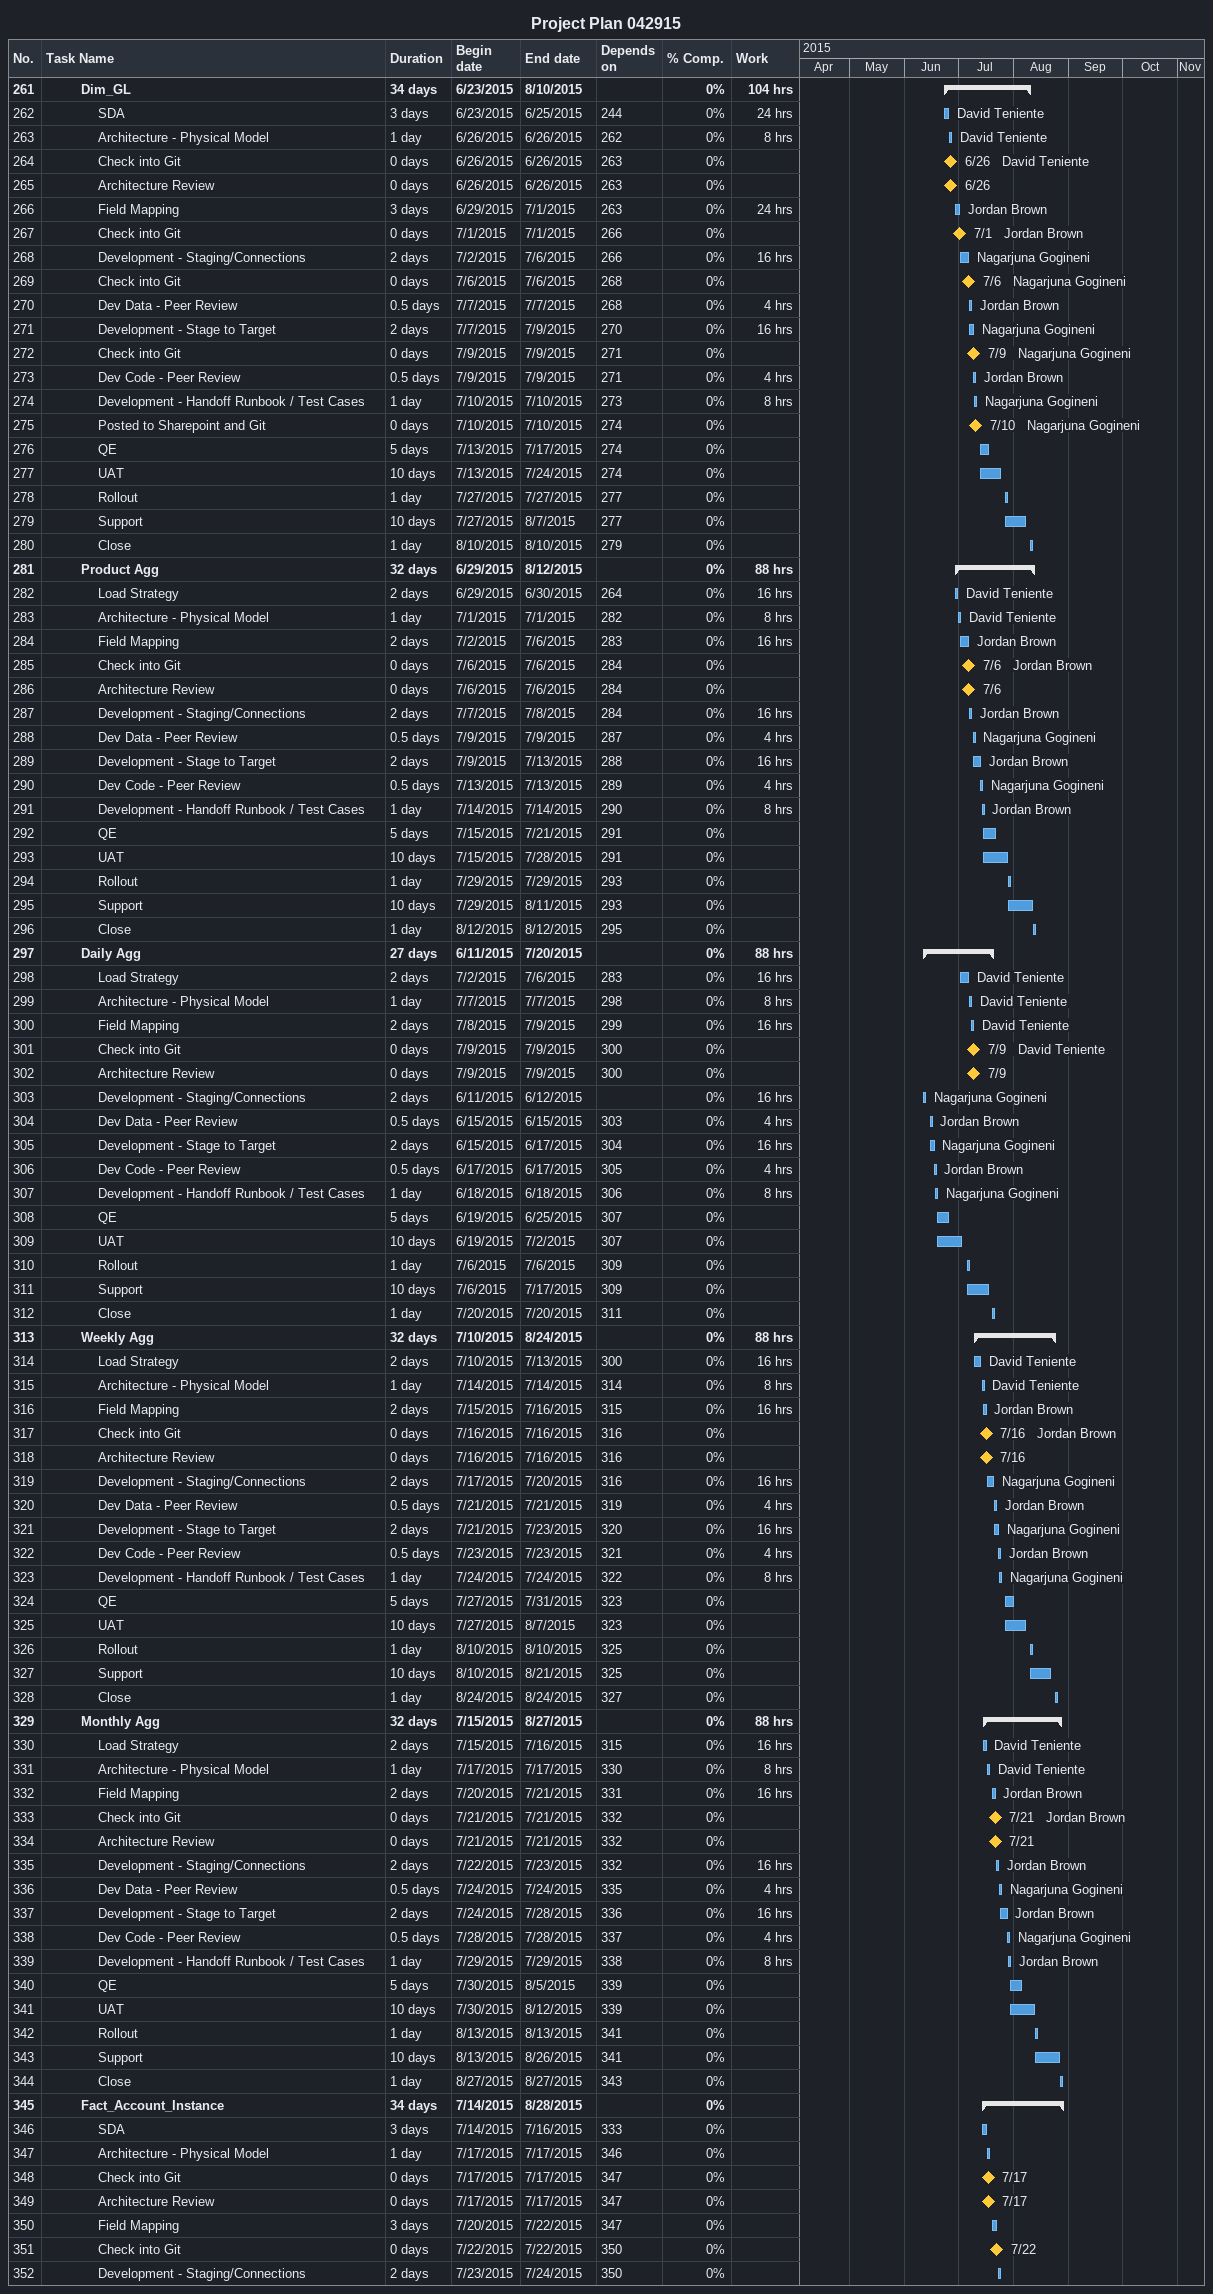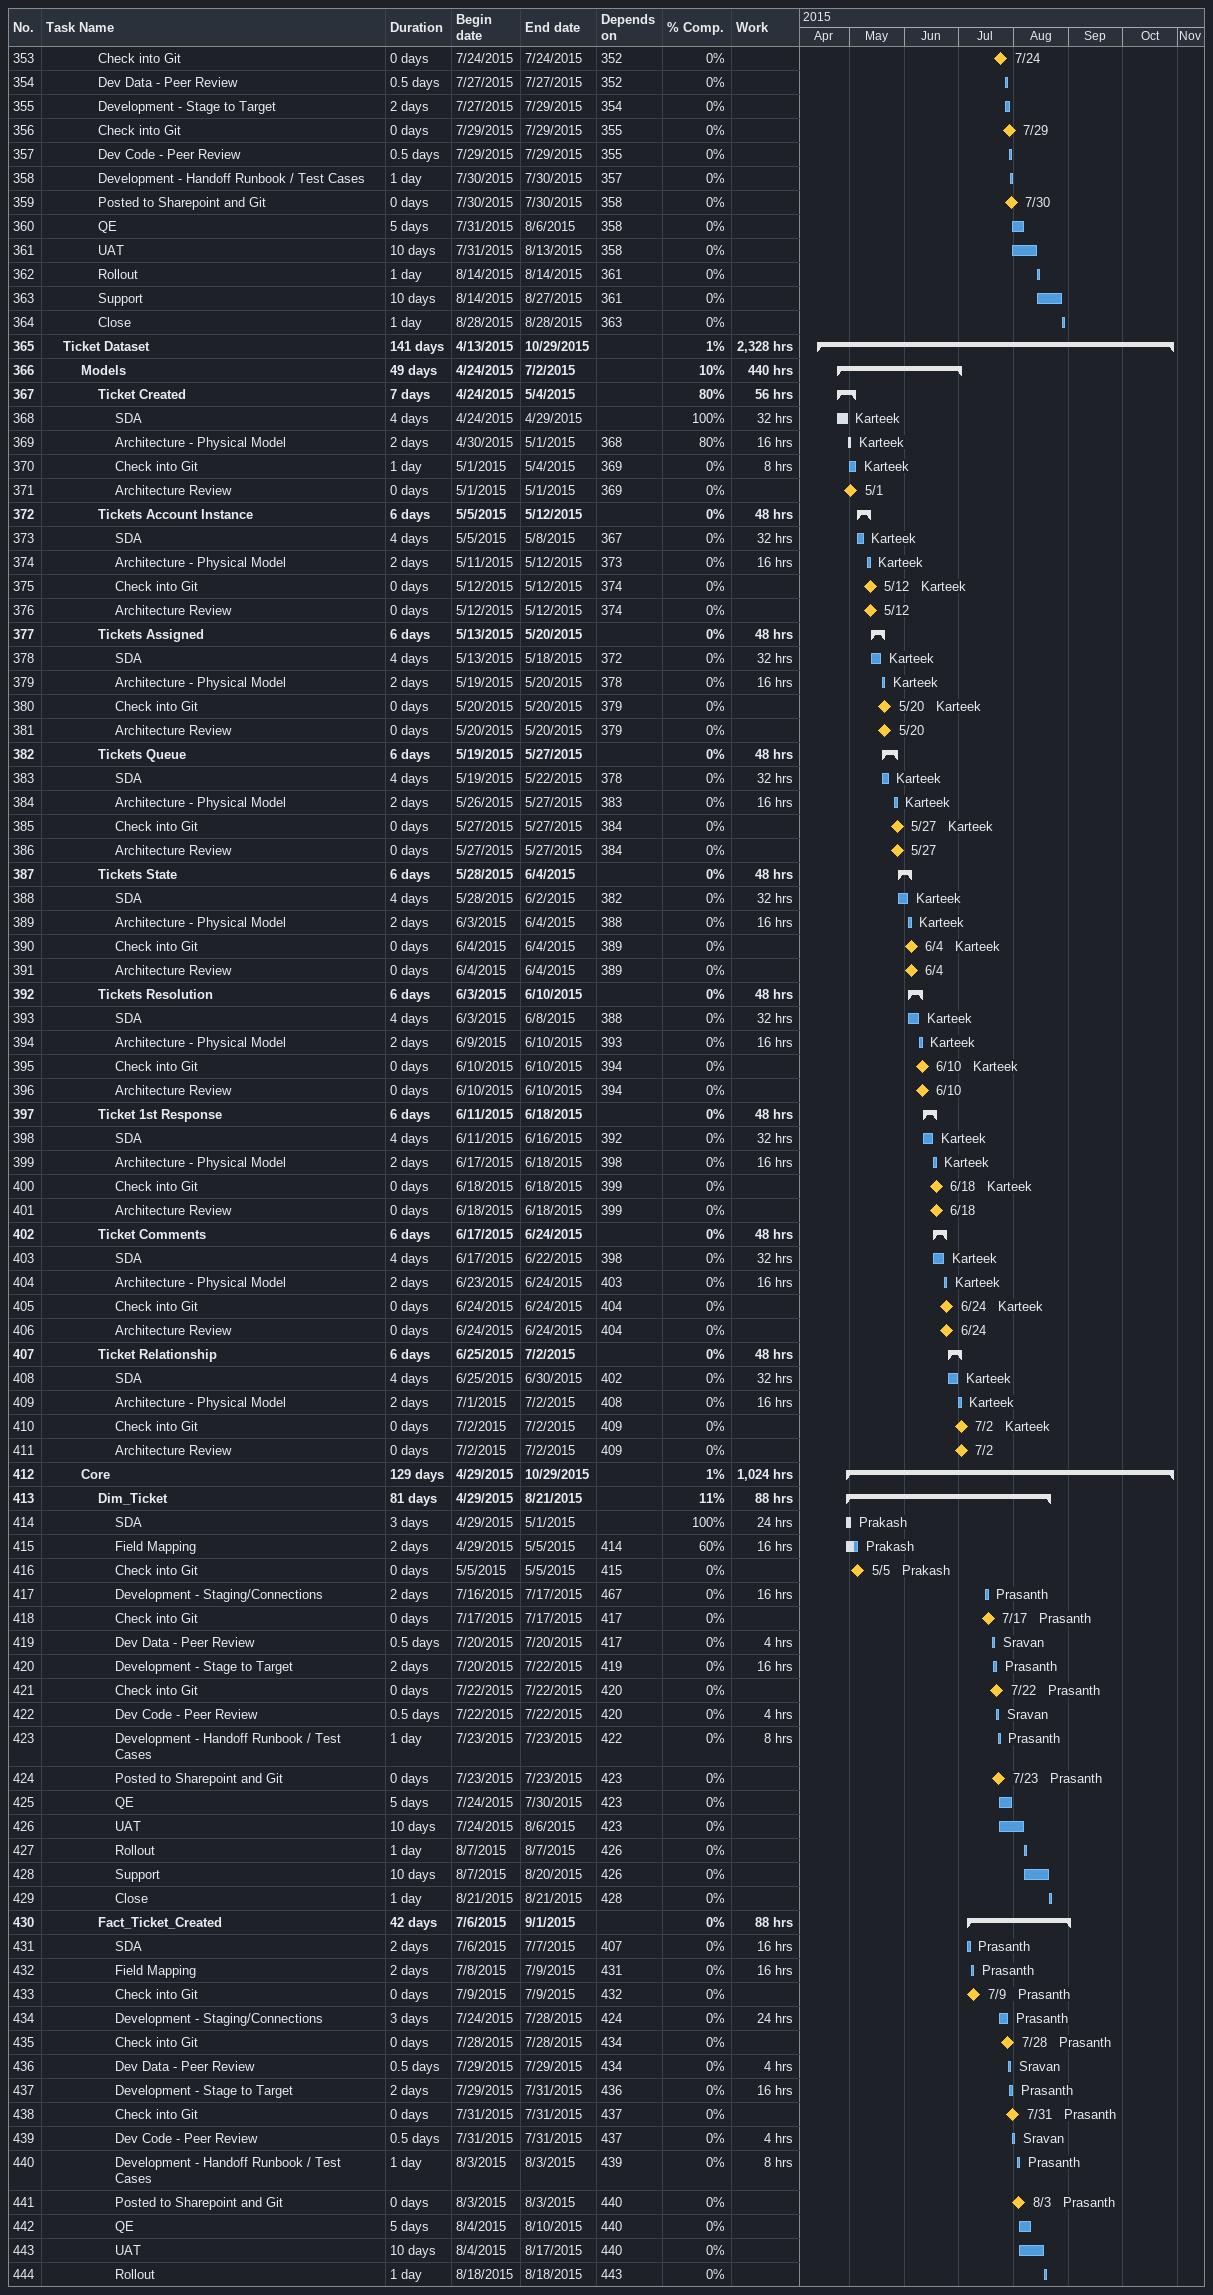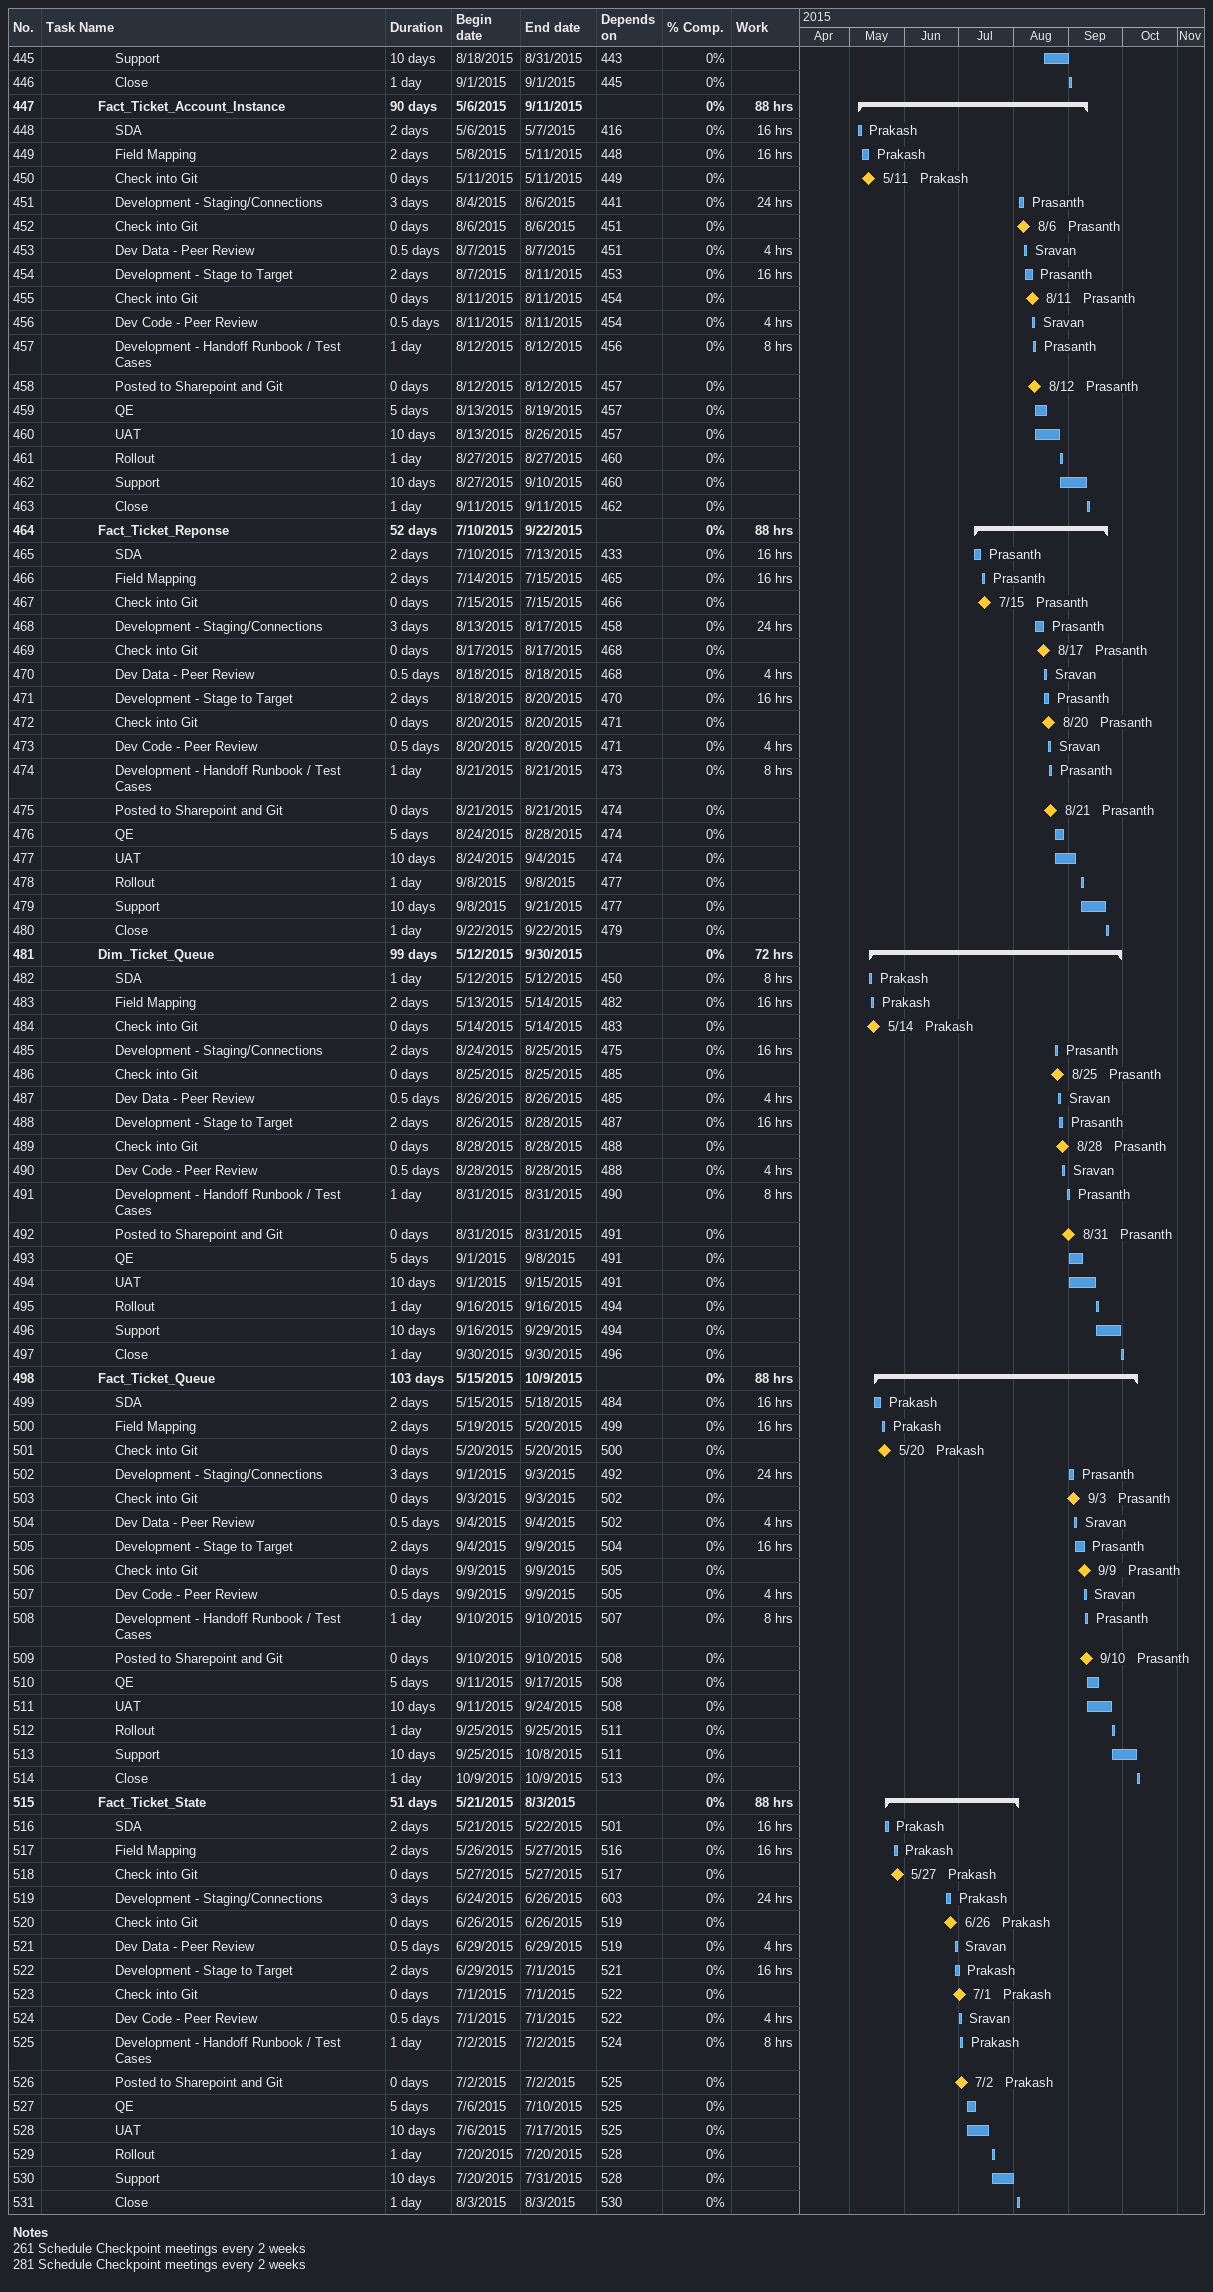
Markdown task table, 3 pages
Project Plan 042915

| ID | Level | Task | Duration | Start | Finish | Predecessors | Resources | % complete | Work (h) |
|---|---|---|---|---|---|---|---|---|---|
| 261 | 3 | **Dim_GL** | 34d | 2015-06-23 | 2015-08-10 |  |  | 0 | 104 |
| 262 | 4 | SDA | 3d | 2015-06-23 | 2015-06-25 | 244 | David Teniente | 0 | 24 |
| 263 | 4 | Architecture - Physical Model | 1d | 2015-06-26 | 2015-06-26 | 262 | David Teniente | 0 | 8 |
| 264 | 4 | Check into Git | 0d | 2015-06-26 | 2015-06-26 | 263 | David Teniente | 0 |  |
| 265 | 4 | Architecture Review | 0d | 2015-06-26 | 2015-06-26 | 263 |  | 0 |  |
| 266 | 4 | Field Mapping | 3d | 2015-06-29 | 2015-07-01 | 263 | Jordan Brown | 0 | 24 |
| 267 | 4 | Check into Git | 0d | 2015-07-01 | 2015-07-01 | 266 | Jordan Brown | 0 |  |
| 268 | 4 | Development - Staging/Connections | 2d | 2015-07-02 | 2015-07-06 | 266 | Nagarjuna Gogineni | 0 | 16 |
| 269 | 4 | Check into Git | 0d | 2015-07-06 | 2015-07-06 | 268 | Nagarjuna Gogineni | 0 |  |
| 270 | 4 | Dev Data - Peer Review | 0.5d | 2015-07-07 | 2015-07-07 | 268 | Jordan Brown | 0 | 4 |
| 271 | 4 | Development - Stage to Target | 2d | 2015-07-07 | 2015-07-09 | 270 | Nagarjuna Gogineni | 0 | 16 |
| 272 | 4 | Check into Git | 0d | 2015-07-09 | 2015-07-09 | 271 | Nagarjuna Gogineni | 0 |  |
| 273 | 4 | Dev Code - Peer Review | 0.5d | 2015-07-09 | 2015-07-09 | 271 | Jordan Brown | 0 | 4 |
| 274 | 4 | Development - Handoff Runbook / Test Cases | 1d | 2015-07-10 | 2015-07-10 | 273 | Nagarjuna Gogineni | 0 | 8 |
| 275 | 4 | Posted to Sharepoint and Git | 0d | 2015-07-10 | 2015-07-10 | 274 | Nagarjuna Gogineni | 0 |  |
| 276 | 4 | QE | 5d | 2015-07-13 | 2015-07-17 | 274 |  | 0 |  |
| 277 | 4 | UAT | 10d | 2015-07-13 | 2015-07-24 | 274 |  | 0 |  |
| 278 | 4 | Rollout | 1d | 2015-07-27 | 2015-07-27 | 277 |  | 0 |  |
| 279 | 4 | Support | 10d | 2015-07-27 | 2015-08-07 | 277 |  | 0 |  |
| 280 | 4 | Close | 1d | 2015-08-10 | 2015-08-10 | 279 |  | 0 |  |
| 281 | 3 | **Product Agg** | 32d | 2015-06-29 | 2015-08-12 |  |  | 0 | 88 |
| 282 | 4 | Load Strategy | 2d | 2015-06-29 | 2015-06-30 | 264 | David Teniente | 0 | 16 |
| 283 | 4 | Architecture - Physical Model | 1d | 2015-07-01 | 2015-07-01 | 282 | David Teniente | 0 | 8 |
| 284 | 4 | Field Mapping | 2d | 2015-07-02 | 2015-07-06 | 283 | Jordan Brown | 0 | 16 |
| 285 | 4 | Check into Git | 0d | 2015-07-06 | 2015-07-06 | 284 | Jordan Brown | 0 |  |
| 286 | 4 | Architecture Review | 0d | 2015-07-06 | 2015-07-06 | 284 |  | 0 |  |
| 287 | 4 | Development - Staging/Connections | 2d | 2015-07-07 | 2015-07-08 | 284 | Jordan Brown | 0 | 16 |
| 288 | 4 | Dev Data - Peer Review | 0.5d | 2015-07-09 | 2015-07-09 | 287 | Nagarjuna Gogineni | 0 | 4 |
| 289 | 4 | Development - Stage to Target | 2d | 2015-07-09 | 2015-07-13 | 288 | Jordan Brown | 0 | 16 |
| 290 | 4 | Dev Code - Peer Review | 0.5d | 2015-07-13 | 2015-07-13 | 289 | Nagarjuna Gogineni | 0 | 4 |
| 291 | 4 | Development - Handoff Runbook / Test Cases | 1d | 2015-07-14 | 2015-07-14 | 290 | Jordan Brown | 0 | 8 |
| 292 | 4 | QE | 5d | 2015-07-15 | 2015-07-21 | 291 |  | 0 |  |
| 293 | 4 | UAT | 10d | 2015-07-15 | 2015-07-28 | 291 |  | 0 |  |
| 294 | 4 | Rollout | 1d | 2015-07-29 | 2015-07-29 | 293 |  | 0 |  |
| 295 | 4 | Support | 10d | 2015-07-29 | 2015-08-11 | 293 |  | 0 |  |
| 296 | 4 | Close | 1d | 2015-08-12 | 2015-08-12 | 295 |  | 0 |  |
| 297 | 3 | **Daily Agg** | 27d | 2015-06-11 | 2015-07-20 |  |  | 0 | 88 |
| 298 | 4 | Load Strategy | 2d | 2015-07-02 | 2015-07-06 | 283 | David Teniente | 0 | 16 |
| 299 | 4 | Architecture - Physical Model | 1d | 2015-07-07 | 2015-07-07 | 298 | David Teniente | 0 | 8 |
| 300 | 4 | Field Mapping | 2d | 2015-07-08 | 2015-07-09 | 299 | David Teniente | 0 | 16 |
| 301 | 4 | Check into Git | 0d | 2015-07-09 | 2015-07-09 | 300 | David Teniente | 0 |  |
| 302 | 4 | Architecture Review | 0d | 2015-07-09 | 2015-07-09 | 300 |  | 0 |  |
| 303 | 4 | Development - Staging/Connections | 2d | 2015-06-11 | 2015-06-12 |  | Nagarjuna Gogineni | 0 | 16 |
| 304 | 4 | Dev Data - Peer Review | 0.5d | 2015-06-15 | 2015-06-15 | 303 | Jordan Brown | 0 | 4 |
| 305 | 4 | Development - Stage to Target | 2d | 2015-06-15 | 2015-06-17 | 304 | Nagarjuna Gogineni | 0 | 16 |
| 306 | 4 | Dev Code - Peer Review | 0.5d | 2015-06-17 | 2015-06-17 | 305 | Jordan Brown | 0 | 4 |
| 307 | 4 | Development - Handoff Runbook / Test Cases | 1d | 2015-06-18 | 2015-06-18 | 306 | Nagarjuna Gogineni | 0 | 8 |
| 308 | 4 | QE | 5d | 2015-06-19 | 2015-06-25 | 307 |  | 0 |  |
| 309 | 4 | UAT | 10d | 2015-06-19 | 2015-07-02 | 307 |  | 0 |  |
| 310 | 4 | Rollout | 1d | 2015-07-06 | 2015-07-06 | 309 |  | 0 |  |
| 311 | 4 | Support | 10d | 2015-07-06 | 2015-07-17 | 309 |  | 0 |  |
| 312 | 4 | Close | 1d | 2015-07-20 | 2015-07-20 | 311 |  | 0 |  |
| 313 | 3 | **Weekly Agg** | 32d | 2015-07-10 | 2015-08-24 |  |  | 0 | 88 |
| 314 | 4 | Load Strategy | 2d | 2015-07-10 | 2015-07-13 | 300 | David Teniente | 0 | 16 |
| 315 | 4 | Architecture - Physical Model | 1d | 2015-07-14 | 2015-07-14 | 314 | David Teniente | 0 | 8 |
| 316 | 4 | Field Mapping | 2d | 2015-07-15 | 2015-07-16 | 315 | Jordan Brown | 0 | 16 |
| 317 | 4 | Check into Git | 0d | 2015-07-16 | 2015-07-16 | 316 | Jordan Brown | 0 |  |
| 318 | 4 | Architecture Review | 0d | 2015-07-16 | 2015-07-16 | 316 |  | 0 |  |
| 319 | 4 | Development - Staging/Connections | 2d | 2015-07-17 | 2015-07-20 | 316 | Nagarjuna Gogineni | 0 | 16 |
| 320 | 4 | Dev Data - Peer Review | 0.5d | 2015-07-21 | 2015-07-21 | 319 | Jordan Brown | 0 | 4 |
| 321 | 4 | Development - Stage to Target | 2d | 2015-07-21 | 2015-07-23 | 320 | Nagarjuna Gogineni | 0 | 16 |
| 322 | 4 | Dev Code - Peer Review | 0.5d | 2015-07-23 | 2015-07-23 | 321 | Jordan Brown | 0 | 4 |
| 323 | 4 | Development - Handoff Runbook / Test Cases | 1d | 2015-07-24 | 2015-07-24 | 322 | Nagarjuna Gogineni | 0 | 8 |
| 324 | 4 | QE | 5d | 2015-07-27 | 2015-07-31 | 323 |  | 0 |  |
| 325 | 4 | UAT | 10d | 2015-07-27 | 2015-08-07 | 323 |  | 0 |  |
| 326 | 4 | Rollout | 1d | 2015-08-10 | 2015-08-10 | 325 |  | 0 |  |
| 327 | 4 | Support | 10d | 2015-08-10 | 2015-08-21 | 325 |  | 0 |  |
| 328 | 4 | Close | 1d | 2015-08-24 | 2015-08-24 | 327 |  | 0 |  |
| 329 | 3 | **Monthly Agg** | 32d | 2015-07-15 | 2015-08-27 |  |  | 0 | 88 |
| 330 | 4 | Load Strategy | 2d | 2015-07-15 | 2015-07-16 | 315 | David Teniente | 0 | 16 |
| 331 | 4 | Architecture - Physical Model | 1d | 2015-07-17 | 2015-07-17 | 330 | David Teniente | 0 | 8 |
| 332 | 4 | Field Mapping | 2d | 2015-07-20 | 2015-07-21 | 331 | Jordan Brown | 0 | 16 |
| 333 | 4 | Check into Git | 0d | 2015-07-21 | 2015-07-21 | 332 | Jordan Brown | 0 |  |
| 334 | 4 | Architecture Review | 0d | 2015-07-21 | 2015-07-21 | 332 |  | 0 |  |
| 335 | 4 | Development - Staging/Connections | 2d | 2015-07-22 | 2015-07-23 | 332 | Jordan Brown | 0 | 16 |
| 336 | 4 | Dev Data - Peer Review | 0.5d | 2015-07-24 | 2015-07-24 | 335 | Nagarjuna Gogineni | 0 | 4 |
| 337 | 4 | Development - Stage to Target | 2d | 2015-07-24 | 2015-07-28 | 336 | Jordan Brown | 0 | 16 |
| 338 | 4 | Dev Code - Peer Review | 0.5d | 2015-07-28 | 2015-07-28 | 337 | Nagarjuna Gogineni | 0 | 4 |
| 339 | 4 | Development - Handoff Runbook / Test Cases | 1d | 2015-07-29 | 2015-07-29 | 338 | Jordan Brown | 0 | 8 |
| 340 | 4 | QE | 5d | 2015-07-30 | 2015-08-05 | 339 |  | 0 |  |
| 341 | 4 | UAT | 10d | 2015-07-30 | 2015-08-12 | 339 |  | 0 |  |
| 342 | 4 | Rollout | 1d | 2015-08-13 | 2015-08-13 | 341 |  | 0 |  |
| 343 | 4 | Support | 10d | 2015-08-13 | 2015-08-26 | 341 |  | 0 |  |
| 344 | 4 | Close | 1d | 2015-08-27 | 2015-08-27 | 343 |  | 0 |  |
| 345 | 3 | **Fact_Account_Instance** | 34d | 2015-07-14 | 2015-08-28 |  |  | 0 |  |
| 346 | 4 | SDA | 3d | 2015-07-14 | 2015-07-16 | 333 |  | 0 |  |
| 347 | 4 | Architecture - Physical Model | 1d | 2015-07-17 | 2015-07-17 | 346 |  | 0 |  |
| 348 | 4 | Check into Git | 0d | 2015-07-17 | 2015-07-17 | 347 |  | 0 |  |
| 349 | 4 | Architecture Review | 0d | 2015-07-17 | 2015-07-17 | 347 |  | 0 |  |
| 350 | 4 | Field Mapping | 3d | 2015-07-20 | 2015-07-22 | 347 |  | 0 |  |
| 351 | 4 | Check into Git | 0d | 2015-07-22 | 2015-07-22 | 350 |  | 0 |  |
| 352 | 4 | Development - Staging/Connections | 2d | 2015-07-23 | 2015-07-24 | 350 |  | 0 |  |
| 353 | 4 | Check into Git | 0d | 2015-07-24 | 2015-07-24 | 352 |  | 0 |  |
| 354 | 4 | Dev Data - Peer Review | 0.5d | 2015-07-27 | 2015-07-27 | 352 |  | 0 |  |
| 355 | 4 | Development - Stage to Target | 2d | 2015-07-27 | 2015-07-29 | 354 |  | 0 |  |
| 356 | 4 | Check into Git | 0d | 2015-07-29 | 2015-07-29 | 355 |  | 0 |  |
| 357 | 4 | Dev Code - Peer Review | 0.5d | 2015-07-29 | 2015-07-29 | 355 |  | 0 |  |
| 358 | 4 | Development - Handoff Runbook / Test Cases | 1d | 2015-07-30 | 2015-07-30 | 357 |  | 0 |  |
| 359 | 4 | Posted to Sharepoint and Git | 0d | 2015-07-30 | 2015-07-30 | 358 |  | 0 |  |
| 360 | 4 | QE | 5d | 2015-07-31 | 2015-08-06 | 358 |  | 0 |  |
| 361 | 4 | UAT | 10d | 2015-07-31 | 2015-08-13 | 358 |  | 0 |  |
| 362 | 4 | Rollout | 1d | 2015-08-14 | 2015-08-14 | 361 |  | 0 |  |
| 363 | 4 | Support | 10d | 2015-08-14 | 2015-08-27 | 361 |  | 0 |  |
| 364 | 4 | Close | 1d | 2015-08-28 | 2015-08-28 | 363 |  | 0 |  |
| 365 | 2 | **Ticket Dataset** | 141d | 2015-04-13 | 2015-10-29 |  |  | 1 | 2328 |
| 366 | 3 | **Models** | 49d | 2015-04-24 | 2015-07-02 |  |  | 10 | 440 |
| 367 | 4 | **Ticket Created** | 7d | 2015-04-24 | 2015-05-04 |  |  | 80 | 56 |
| 368 | 5 | SDA | 4d | 2015-04-24 | 2015-04-29 |  | Karteek | 100 | 32 |
| 369 | 5 | Architecture - Physical Model | 2d | 2015-04-30 | 2015-05-01 | 368 | Karteek | 80 | 16 |
| 370 | 5 | Check into Git | 1d | 2015-05-01 | 2015-05-04 | 369 | Karteek | 0 | 8 |
| 371 | 5 | Architecture Review | 0d | 2015-05-01 | 2015-05-01 | 369 |  | 0 |  |
| 372 | 4 | **Tickets Account Instance** | 6d | 2015-05-05 | 2015-05-12 |  |  | 0 | 48 |
| 373 | 5 | SDA | 4d | 2015-05-05 | 2015-05-08 | 367 | Karteek | 0 | 32 |
| 374 | 5 | Architecture - Physical Model | 2d | 2015-05-11 | 2015-05-12 | 373 | Karteek | 0 | 16 |
| 375 | 5 | Check into Git | 0d | 2015-05-12 | 2015-05-12 | 374 | Karteek | 0 |  |
| 376 | 5 | Architecture Review | 0d | 2015-05-12 | 2015-05-12 | 374 |  | 0 |  |
| 377 | 4 | **Tickets Assigned** | 6d | 2015-05-13 | 2015-05-20 |  |  | 0 | 48 |
| 378 | 5 | SDA | 4d | 2015-05-13 | 2015-05-18 | 372 | Karteek | 0 | 32 |
| 379 | 5 | Architecture - Physical Model | 2d | 2015-05-19 | 2015-05-20 | 378 | Karteek | 0 | 16 |
| 380 | 5 | Check into Git | 0d | 2015-05-20 | 2015-05-20 | 379 | Karteek | 0 |  |
| 381 | 5 | Architecture Review | 0d | 2015-05-20 | 2015-05-20 | 379 |  | 0 |  |
| 382 | 4 | **Tickets Queue** | 6d | 2015-05-19 | 2015-05-27 |  |  | 0 | 48 |
| 383 | 5 | SDA | 4d | 2015-05-19 | 2015-05-22 | 378 | Karteek | 0 | 32 |
| 384 | 5 | Architecture - Physical Model | 2d | 2015-05-26 | 2015-05-27 | 383 | Karteek | 0 | 16 |
| 385 | 5 | Check into Git | 0d | 2015-05-27 | 2015-05-27 | 384 | Karteek | 0 |  |
| 386 | 5 | Architecture Review | 0d | 2015-05-27 | 2015-05-27 | 384 |  | 0 |  |
| 387 | 4 | **Tickets State** | 6d | 2015-05-28 | 2015-06-04 |  |  | 0 | 48 |
| 388 | 5 | SDA | 4d | 2015-05-28 | 2015-06-02 | 382 | Karteek | 0 | 32 |
| 389 | 5 | Architecture - Physical Model | 2d | 2015-06-03 | 2015-06-04 | 388 | Karteek | 0 | 16 |
| 390 | 5 | Check into Git | 0d | 2015-06-04 | 2015-06-04 | 389 | Karteek | 0 |  |
| 391 | 5 | Architecture Review | 0d | 2015-06-04 | 2015-06-04 | 389 |  | 0 |  |
| 392 | 4 | **Tickets Resolution** | 6d | 2015-06-03 | 2015-06-10 |  |  | 0 | 48 |
| 393 | 5 | SDA | 4d | 2015-06-03 | 2015-06-08 | 388 | Karteek | 0 | 32 |
| 394 | 5 | Architecture - Physical Model | 2d | 2015-06-09 | 2015-06-10 | 393 | Karteek | 0 | 16 |
| 395 | 5 | Check into Git | 0d | 2015-06-10 | 2015-06-10 | 394 | Karteek | 0 |  |
| 396 | 5 | Architecture Review | 0d | 2015-06-10 | 2015-06-10 | 394 |  | 0 |  |
| 397 | 4 | **Ticket 1st Response** | 6d | 2015-06-11 | 2015-06-18 |  |  | 0 | 48 |
| 398 | 5 | SDA | 4d | 2015-06-11 | 2015-06-16 | 392 | Karteek | 0 | 32 |
| 399 | 5 | Architecture - Physical Model | 2d | 2015-06-17 | 2015-06-18 | 398 | Karteek | 0 | 16 |
| 400 | 5 | Check into Git | 0d | 2015-06-18 | 2015-06-18 | 399 | Karteek | 0 |  |
| 401 | 5 | Architecture Review | 0d | 2015-06-18 | 2015-06-18 | 399 |  | 0 |  |
| 402 | 4 | **Ticket Comments** | 6d | 2015-06-17 | 2015-06-24 |  |  | 0 | 48 |
| 403 | 5 | SDA | 4d | 2015-06-17 | 2015-06-22 | 398 | Karteek | 0 | 32 |
| 404 | 5 | Architecture - Physical Model | 2d | 2015-06-23 | 2015-06-24 | 403 | Karteek | 0 | 16 |
| 405 | 5 | Check into Git | 0d | 2015-06-24 | 2015-06-24 | 404 | Karteek | 0 |  |
| 406 | 5 | Architecture Review | 0d | 2015-06-24 | 2015-06-24 | 404 |  | 0 |  |
| 407 | 4 | **Ticket Relationship** | 6d | 2015-06-25 | 2015-07-02 |  |  | 0 | 48 |
| 408 | 5 | SDA | 4d | 2015-06-25 | 2015-06-30 | 402 | Karteek | 0 | 32 |
| 409 | 5 | Architecture - Physical Model | 2d | 2015-07-01 | 2015-07-02 | 408 | Karteek | 0 | 16 |
| 410 | 5 | Check into Git | 0d | 2015-07-02 | 2015-07-02 | 409 | Karteek | 0 |  |
| 411 | 5 | Architecture Review | 0d | 2015-07-02 | 2015-07-02 | 409 |  | 0 |  |
| 412 | 3 | **Core** | 129d | 2015-04-29 | 2015-10-29 |  |  | 1 | 1024 |
| 413 | 4 | **Dim_Ticket** | 81d | 2015-04-29 | 2015-08-21 |  |  | 11 | 88 |
| 414 | 5 | SDA | 3d | 2015-04-29 | 2015-05-01 |  | Prakash | 100 | 24 |
| 415 | 5 | Field Mapping | 2d | 2015-04-29 | 2015-05-05 | 414 | Prakash | 60 | 16 |
| 416 | 5 | Check into Git | 0d | 2015-05-05 | 2015-05-05 | 415 | Prakash | 0 |  |
| 417 | 5 | Development - Staging/Connections | 2d | 2015-07-16 | 2015-07-17 | 467 | Prasanth | 0 | 16 |
| 418 | 5 | Check into Git | 0d | 2015-07-17 | 2015-07-17 | 417 | Prasanth | 0 |  |
| 419 | 5 | Dev Data - Peer Review | 0.5d | 2015-07-20 | 2015-07-20 | 417 | Sravan | 0 | 4 |
| 420 | 5 | Development - Stage to Target | 2d | 2015-07-20 | 2015-07-22 | 419 | Prasanth | 0 | 16 |
| 421 | 5 | Check into Git | 0d | 2015-07-22 | 2015-07-22 | 420 | Prasanth | 0 |  |
| 422 | 5 | Dev Code - Peer Review | 0.5d | 2015-07-22 | 2015-07-22 | 420 | Sravan | 0 | 4 |
| 423 | 5 | Development - Handoff Runbook / Test Cases | 1d | 2015-07-23 | 2015-07-23 | 422 | Prasanth | 0 | 8 |
| 424 | 5 | Posted to Sharepoint and Git | 0d | 2015-07-23 | 2015-07-23 | 423 | Prasanth | 0 |  |
| 425 | 5 | QE | 5d | 2015-07-24 | 2015-07-30 | 423 |  | 0 |  |
| 426 | 5 | UAT | 10d | 2015-07-24 | 2015-08-06 | 423 |  | 0 |  |
| 427 | 5 | Rollout | 1d | 2015-08-07 | 2015-08-07 | 426 |  | 0 |  |
| 428 | 5 | Support | 10d | 2015-08-07 | 2015-08-20 | 426 |  | 0 |  |
| 429 | 5 | Close | 1d | 2015-08-21 | 2015-08-21 | 428 |  | 0 |  |
| 430 | 4 | **Fact_Ticket_Created** | 42d | 2015-07-06 | 2015-09-01 |  |  | 0 | 88 |
| 431 | 5 | SDA | 2d | 2015-07-06 | 2015-07-07 | 407 | Prasanth | 0 | 16 |
| 432 | 5 | Field Mapping | 2d | 2015-07-08 | 2015-07-09 | 431 | Prasanth | 0 | 16 |
| 433 | 5 | Check into Git | 0d | 2015-07-09 | 2015-07-09 | 432 | Prasanth | 0 |  |
| 434 | 5 | Development - Staging/Connections | 3d | 2015-07-24 | 2015-07-28 | 424 | Prasanth | 0 | 24 |
| 435 | 5 | Check into Git | 0d | 2015-07-28 | 2015-07-28 | 434 | Prasanth | 0 |  |
| 436 | 5 | Dev Data - Peer Review | 0.5d | 2015-07-29 | 2015-07-29 | 434 | Sravan | 0 | 4 |
| 437 | 5 | Development - Stage to Target | 2d | 2015-07-29 | 2015-07-31 | 436 | Prasanth | 0 | 16 |
| 438 | 5 | Check into Git | 0d | 2015-07-31 | 2015-07-31 | 437 | Prasanth | 0 |  |
| 439 | 5 | Dev Code - Peer Review | 0.5d | 2015-07-31 | 2015-07-31 | 437 | Sravan | 0 | 4 |
| 440 | 5 | Development - Handoff Runbook / Test Cases | 1d | 2015-08-03 | 2015-08-03 | 439 | Prasanth | 0 | 8 |
| 441 | 5 | Posted to Sharepoint and Git | 0d | 2015-08-03 | 2015-08-03 | 440 | Prasanth | 0 |  |
| 442 | 5 | QE | 5d | 2015-08-04 | 2015-08-10 | 440 |  | 0 |  |
| 443 | 5 | UAT | 10d | 2015-08-04 | 2015-08-17 | 440 |  | 0 |  |
| 444 | 5 | Rollout | 1d | 2015-08-18 | 2015-08-18 | 443 |  | 0 |  |
| 445 | 5 | Support | 10d | 2015-08-18 | 2015-08-31 | 443 |  | 0 |  |
| 446 | 5 | Close | 1d | 2015-09-01 | 2015-09-01 | 445 |  | 0 |  |
| 447 | 4 | **Fact_Ticket_Account_Instance** | 90d | 2015-05-06 | 2015-09-11 |  |  | 0 | 88 |
| 448 | 5 | SDA | 2d | 2015-05-06 | 2015-05-07 | 416 | Prakash | 0 | 16 |
| 449 | 5 | Field Mapping | 2d | 2015-05-08 | 2015-05-11 | 448 | Prakash | 0 | 16 |
| 450 | 5 | Check into Git | 0d | 2015-05-11 | 2015-05-11 | 449 | Prakash | 0 |  |
| 451 | 5 | Development - Staging/Connections | 3d | 2015-08-04 | 2015-08-06 | 441 | Prasanth | 0 | 24 |
| 452 | 5 | Check into Git | 0d | 2015-08-06 | 2015-08-06 | 451 | Prasanth | 0 |  |
| 453 | 5 | Dev Data - Peer Review | 0.5d | 2015-08-07 | 2015-08-07 | 451 | Sravan | 0 | 4 |
| 454 | 5 | Development - Stage to Target | 2d | 2015-08-07 | 2015-08-11 | 453 | Prasanth | 0 | 16 |
| 455 | 5 | Check into Git | 0d | 2015-08-11 | 2015-08-11 | 454 | Prasanth | 0 |  |
| 456 | 5 | Dev Code - Peer Review | 0.5d | 2015-08-11 | 2015-08-11 | 454 | Sravan | 0 | 4 |
| 457 | 5 | Development - Handoff Runbook / Test Cases | 1d | 2015-08-12 | 2015-08-12 | 456 | Prasanth | 0 | 8 |
| 458 | 5 | Posted to Sharepoint and Git | 0d | 2015-08-12 | 2015-08-12 | 457 | Prasanth | 0 |  |
| 459 | 5 | QE | 5d | 2015-08-13 | 2015-08-19 | 457 |  | 0 |  |
| 460 | 5 | UAT | 10d | 2015-08-13 | 2015-08-26 | 457 |  | 0 |  |
| 461 | 5 | Rollout | 1d | 2015-08-27 | 2015-08-27 | 460 |  | 0 |  |
| 462 | 5 | Support | 10d | 2015-08-27 | 2015-09-10 | 460 |  | 0 |  |
| 463 | 5 | Close | 1d | 2015-09-11 | 2015-09-11 | 462 |  | 0 |  |
| 464 | 4 | **Fact_Ticket_Reponse** | 52d | 2015-07-10 | 2015-09-22 |  |  | 0 | 88 |
| 465 | 5 | SDA | 2d | 2015-07-10 | 2015-07-13 | 433 | Prasanth | 0 | 16 |
| 466 | 5 | Field Mapping | 2d | 2015-07-14 | 2015-07-15 | 465 | Prasanth | 0 | 16 |
| 467 | 5 | Check into Git | 0d | 2015-07-15 | 2015-07-15 | 466 | Prasanth | 0 |  |
| 468 | 5 | Development - Staging/Connections | 3d | 2015-08-13 | 2015-08-17 | 458 | Prasanth | 0 | 24 |
| 469 | 5 | Check into Git | 0d | 2015-08-17 | 2015-08-17 | 468 | Prasanth | 0 |  |
| 470 | 5 | Dev Data - Peer Review | 0.5d | 2015-08-18 | 2015-08-18 | 468 | Sravan | 0 | 4 |
| 471 | 5 | Development - Stage to Target | 2d | 2015-08-18 | 2015-08-20 | 470 | Prasanth | 0 | 16 |
| 472 | 5 | Check into Git | 0d | 2015-08-20 | 2015-08-20 | 471 | Prasanth | 0 |  |
| 473 | 5 | Dev Code - Peer Review | 0.5d | 2015-08-20 | 2015-08-20 | 471 | Sravan | 0 | 4 |
| 474 | 5 | Development - Handoff Runbook / Test Cases | 1d | 2015-08-21 | 2015-08-21 | 473 | Prasanth | 0 | 8 |
| 475 | 5 | Posted to Sharepoint and Git | 0d | 2015-08-21 | 2015-08-21 | 474 | Prasanth | 0 |  |
| 476 | 5 | QE | 5d | 2015-08-24 | 2015-08-28 | 474 |  | 0 |  |
| 477 | 5 | UAT | 10d | 2015-08-24 | 2015-09-04 | 474 |  | 0 |  |
| 478 | 5 | Rollout | 1d | 2015-09-08 | 2015-09-08 | 477 |  | 0 |  |
| 479 | 5 | Support | 10d | 2015-09-08 | 2015-09-21 | 477 |  | 0 |  |
| 480 | 5 | Close | 1d | 2015-09-22 | 2015-09-22 | 479 |  | 0 |  |
| 481 | 4 | **Dim_Ticket_Queue** | 99d | 2015-05-12 | 2015-09-30 |  |  | 0 | 72 |
| 482 | 5 | SDA | 1d | 2015-05-12 | 2015-05-12 | 450 | Prakash | 0 | 8 |
| 483 | 5 | Field Mapping | 2d | 2015-05-13 | 2015-05-14 | 482 | Prakash | 0 | 16 |
| 484 | 5 | Check into Git | 0d | 2015-05-14 | 2015-05-14 | 483 | Prakash | 0 |  |
| 485 | 5 | Development - Staging/Connections | 2d | 2015-08-24 | 2015-08-25 | 475 | Prasanth | 0 | 16 |
| 486 | 5 | Check into Git | 0d | 2015-08-25 | 2015-08-25 | 485 | Prasanth | 0 |  |
| 487 | 5 | Dev Data - Peer Review | 0.5d | 2015-08-26 | 2015-08-26 | 485 | Sravan | 0 | 4 |
| 488 | 5 | Development - Stage to Target | 2d | 2015-08-26 | 2015-08-28 | 487 | Prasanth | 0 | 16 |
| 489 | 5 | Check into Git | 0d | 2015-08-28 | 2015-08-28 | 488 | Prasanth | 0 |  |
| 490 | 5 | Dev Code - Peer Review | 0.5d | 2015-08-28 | 2015-08-28 | 488 | Sravan | 0 | 4 |
| 491 | 5 | Development - Handoff Runbook / Test Cases | 1d | 2015-08-31 | 2015-08-31 | 490 | Prasanth | 0 | 8 |
| 492 | 5 | Posted to Sharepoint and Git | 0d | 2015-08-31 | 2015-08-31 | 491 | Prasanth | 0 |  |
| 493 | 5 | QE | 5d | 2015-09-01 | 2015-09-08 | 491 |  | 0 |  |
| 494 | 5 | UAT | 10d | 2015-09-01 | 2015-09-15 | 491 |  | 0 |  |
| 495 | 5 | Rollout | 1d | 2015-09-16 | 2015-09-16 | 494 |  | 0 |  |
| 496 | 5 | Support | 10d | 2015-09-16 | 2015-09-29 | 494 |  | 0 |  |
| 497 | 5 | Close | 1d | 2015-09-30 | 2015-09-30 | 496 |  | 0 |  |
| 498 | 4 | **Fact_Ticket_Queue** | 103d | 2015-05-15 | 2015-10-09 |  |  | 0 | 88 |
| 499 | 5 | SDA | 2d | 2015-05-15 | 2015-05-18 | 484 | Prakash | 0 | 16 |
| 500 | 5 | Field Mapping | 2d | 2015-05-19 | 2015-05-20 | 499 | Prakash | 0 | 16 |
| 501 | 5 | Check into Git | 0d | 2015-05-20 | 2015-05-20 | 500 | Prakash | 0 |  |
| 502 | 5 | Development - Staging/Connections | 3d | 2015-09-01 | 2015-09-03 | 492 | Prasanth | 0 | 24 |
| 503 | 5 | Check into Git | 0d | 2015-09-03 | 2015-09-03 | 502 | Prasanth | 0 |  |
| 504 | 5 | Dev Data - Peer Review | 0.5d | 2015-09-04 | 2015-09-04 | 502 | Sravan | 0 | 4 |
| 505 | 5 | Development - Stage to Target | 2d | 2015-09-04 | 2015-09-09 | 504 | Prasanth | 0 | 16 |
| 506 | 5 | Check into Git | 0d | 2015-09-09 | 2015-09-09 | 505 | Prasanth | 0 |  |
| 507 | 5 | Dev Code - Peer Review | 0.5d | 2015-09-09 | 2015-09-09 | 505 | Sravan | 0 | 4 |
| 508 | 5 | Development - Handoff Runbook / Test Cases | 1d | 2015-09-10 | 2015-09-10 | 507 | Prasanth | 0 | 8 |
| 509 | 5 | Posted to Sharepoint and Git | 0d | 2015-09-10 | 2015-09-10 | 508 | Prasanth | 0 |  |
| 510 | 5 | QE | 5d | 2015-09-11 | 2015-09-17 | 508 |  | 0 |  |
| 511 | 5 | UAT | 10d | 2015-09-11 | 2015-09-24 | 508 |  | 0 |  |
| 512 | 5 | Rollout | 1d | 2015-09-25 | 2015-09-25 | 511 |  | 0 |  |
| 513 | 5 | Support | 10d | 2015-09-25 | 2015-10-08 | 511 |  | 0 |  |
| 514 | 5 | Close | 1d | 2015-10-09 | 2015-10-09 | 513 |  | 0 |  |
| 515 | 4 | **Fact_Ticket_State** | 51d | 2015-05-21 | 2015-08-03 |  |  | 0 | 88 |
| 516 | 5 | SDA | 2d | 2015-05-21 | 2015-05-22 | 501 | Prakash | 0 | 16 |
| 517 | 5 | Field Mapping | 2d | 2015-05-26 | 2015-05-27 | 516 | Prakash | 0 | 16 |
| 518 | 5 | Check into Git | 0d | 2015-05-27 | 2015-05-27 | 517 | Prakash | 0 |  |
| 519 | 5 | Development - Staging/Connections | 3d | 2015-06-24 | 2015-06-26 | 603 | Prakash | 0 | 24 |
| 520 | 5 | Check into Git | 0d | 2015-06-26 | 2015-06-26 | 519 | Prakash | 0 |  |
| 521 | 5 | Dev Data - Peer Review | 0.5d | 2015-06-29 | 2015-06-29 | 519 | Sravan | 0 | 4 |
| 522 | 5 | Development - Stage to Target | 2d | 2015-06-29 | 2015-07-01 | 521 | Prakash | 0 | 16 |
| 523 | 5 | Check into Git | 0d | 2015-07-01 | 2015-07-01 | 522 | Prakash | 0 |  |
| 524 | 5 | Dev Code - Peer Review | 0.5d | 2015-07-01 | 2015-07-01 | 522 | Sravan | 0 | 4 |
| 525 | 5 | Development - Handoff Runbook / Test Cases | 1d | 2015-07-02 | 2015-07-02 | 524 | Prakash | 0 | 8 |
| 526 | 5 | Posted to Sharepoint and Git | 0d | 2015-07-02 | 2015-07-02 | 525 | Prakash | 0 |  |
| 527 | 5 | QE | 5d | 2015-07-06 | 2015-07-10 | 525 |  | 0 |  |
| 528 | 5 | UAT | 10d | 2015-07-06 | 2015-07-17 | 525 |  | 0 |  |
| 529 | 5 | Rollout | 1d | 2015-07-20 | 2015-07-20 | 528 |  | 0 |  |
| 530 | 5 | Support | 10d | 2015-07-20 | 2015-07-31 | 528 |  | 0 |  |
| 531 | 5 | Close | 1d | 2015-08-03 | 2015-08-03 | 530 |  | 0 |  |

Notes
- 261: Schedule Checkpoint meetings every 2 weeks
- 281: Schedule Checkpoint meetings every 2 weeks
